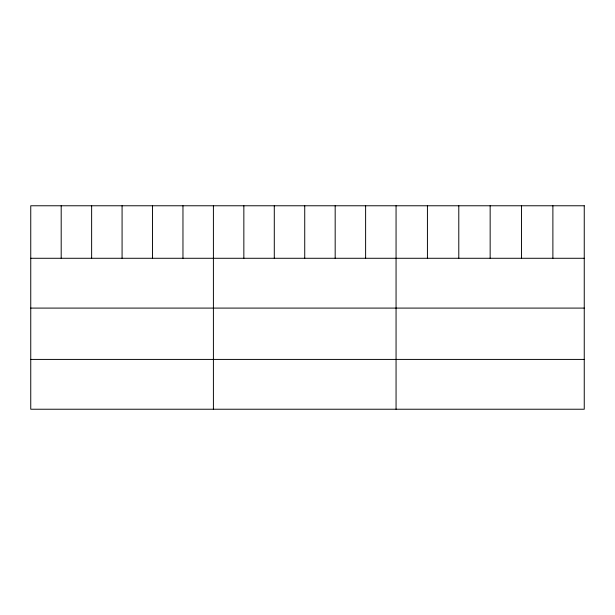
<?xml version="1.0" encoding="UTF-8"?>
<svg xmlns="http://www.w3.org/2000/svg" width="615" height="615" viewBox="0 0 615 615"><rect width="100%" height="100%" fill="white"/><g stroke="black" fill="none" stroke-linecap="round" stroke-linejoin="round"><path stroke-width="0.92" d="M30.75 258.277L584.25 258.277M30.75 308.092L584.25 308.092M30.75 359.414L584.25 359.414M552.885 205.771L552.885 258.277M521.52 205.771L521.52 258.277M490.155 205.771L490.155 258.277M458.79 205.771L458.79 258.277M427.425 205.771L427.425 258.277M396.06 205.771L396.06 409.229M365.618 205.771L365.618 258.277M335.175 205.771L335.175 258.277M304.733 205.771L304.733 258.277M274.29 205.771L274.29 258.277M243.847 205.771L243.847 258.277M213.405 205.771L213.405 409.229M182.963 205.771L182.963 258.277M152.52 205.771L152.52 258.277M122.078 205.771L122.078 258.277M91.635 205.771L91.635 258.277M61.193 205.771L61.193 258.277M584.25 205.771L30.75 205.771L30.75 409.229L584.25 409.229L584.25 205.771"/></g></svg>
